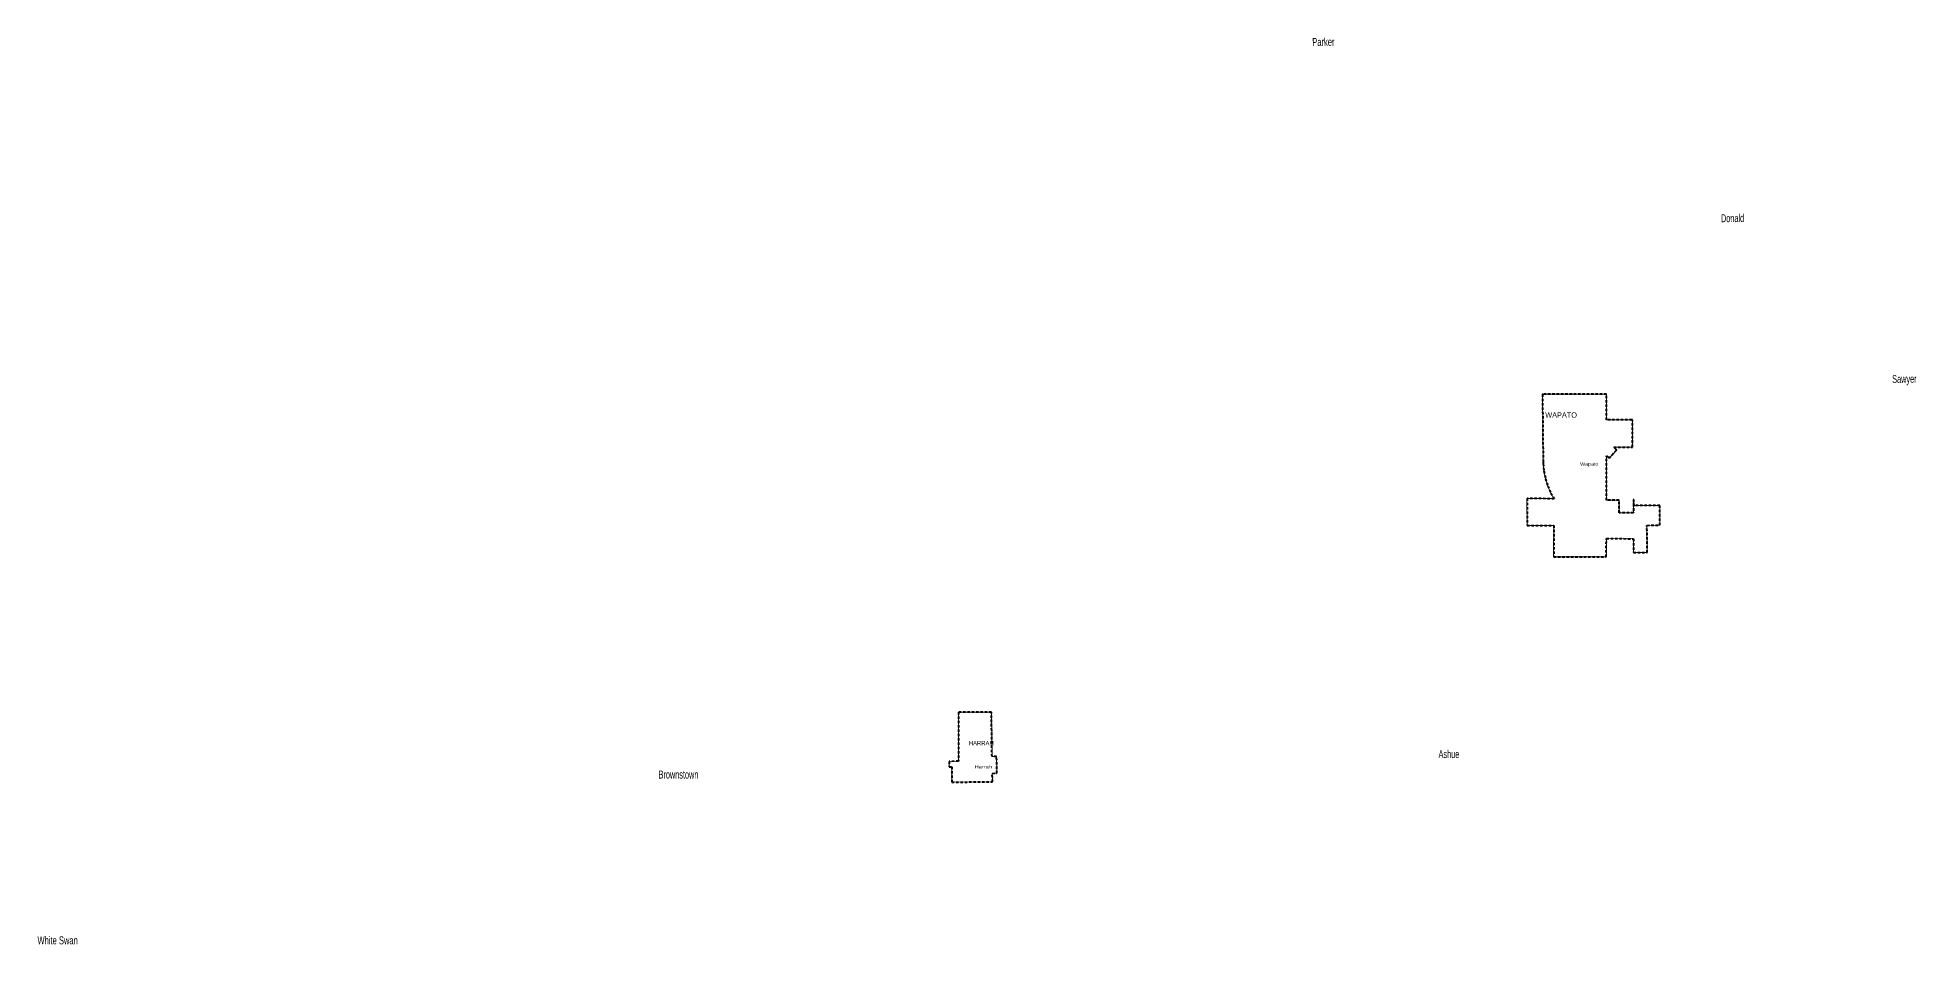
# Model space of a CAD drawing. Header units: feet. Extents: x -903180 to 1023491, y -707744 to 564635.
# Drawn here: x 69246 to 163031, y -409831 to -364488 of the extents above; entities that cross this region are included whole.
import ezdxf

# ---------------------------------------------------------------- set-up
doc = ezdxf.new("R2010")
doc.units = ezdxf.units.FT
doc.header["$LTSCALE"] = 80
doc.linetypes.add('SHORT_DASHED', pattern=[2.7, 1.5, -1.2])
doc.layers.add('13', color=7, linetype='SHORT_DASHED', lineweight=40)
doc.layers.add('58', color=7, linetype='Continuous', lineweight=13)
for name, color, linetype in [('14', 7, 'Continuous'), ('16', 7, 'Continuous'), ('36', 7, 'Continuous')]:
    doc.layers.add(name, color=color, linetype=linetype)

msp = doc.modelspace()

# ---------------------------------------------------------------- linework, layer by layer
at = {"layer": '13'}
for points in [[(147663.3, -390456.45), (147678.26, -389537.3), (149027.45, -389544.77), (149030.25, -390240.35), (149715.34, -390235.25), (149707.34, -388876.98), (150353.53, -388864.4), (150353.53, -387880.12), (149058.97, -387892.15), (149057.77, -387611.67), (149057.68, -387591.57), (149037.68, -387591.44), (149027.41, -387591.37), (149030.34, -388244.82), (148316.23, -388244.46), (148314.9, -387615.39), (148309.32, -387615.75), (147682.48, -387614.41), (147687.2, -385426.22), (147687.24, -385406.41), (147707.04, -385424.73), (147809.39, -385519.48), (148192.83, -385101.44), (148156.89, -385067.53), (148047.66, -384966.87), (148979.37, -384961.85), (148976.22, -383626.75), (148976.17, -383606.75), (148955.83, -383606.68), (147681.82, -383602.04), (147687.4, -382315.52), (144503.67, -382317.18), (144483.66, -382317.19), (144483.87, -382337.78), (144517.2, -385721.44), (144517.41, -385742.12), (144518.21, -385761.44), (144519.43, -385791.08), (144557.97, -386173.52), (144636.28, -386549.84), (144753.5, -386915.92), (144908.34, -387267.73), (145070.51, -387549.36), (143718.3, -387531.78), (143722.2, -388879.46), (145043.43, -388887.23), (145043.43, -390449.07)], [(115283.18, -398220.43), (115285.06, -400671.89), (114823.87, -400676.59), (114823.94, -400950.33), (114951.76, -400951.53), (114955.34, -401711.55), (116986.7, -401700.94), (116976.73, -401275.73), (117207.2, -401270.59), (117195.24, -400438.62), (116963.49, -400438.87), (116934.57, -398210.12)]]:
    msp.add_lwpolyline(points, close=True, dxfattribs=at)
at = {"layer": '58'}
for points in [[(147676.93, -390244.56), (147676.95, -390224.56), (147678.26, -389537.3), (149027.45, -389544.77), (149030.25, -390240.35), (149715.34, -390235.25), (149707.34, -388876.98), (150353.53, -388864.4), (150353.53, -387880.12), (149058.97, -387892.15), (149057.77, -387611.67), (149057.68, -387591.57), (149037.68, -387591.44), (149027.41, -387591.37), (149030.34, -388244.82), (148316.23, -388244.46), (148314.9, -387615.39), (148309.32, -387615.75), (147682.48, -387614.41), (147687.2, -385426.22), (147687.24, -385406.41), (147707.04, -385424.73), (147809.39, -385519.48), (148192.83, -385101.44), (148156.89, -385067.53), (148047.66, -384966.87), (148979.37, -384961.85), (148976.22, -383626.75), (148976.17, -383606.75), (148955.83, -383606.68), (147681.82, -383602.04), (147687.4, -382315.52), (144503.67, -382317.18), (144483.66, -382317.19), (144483.87, -382337.78), (144517.2, -385721.44), (144517.41, -385742.12), (144518.21, -385761.44), (144519.43, -385791.08), (144557.97, -386173.52), (144636.28, -386549.84), (144753.5, -386915.92), (144908.34, -387267.73), (145057.34, -387540.57), (143709.52, -387527.39), (143722.2, -388879.46), (145043.43, -388887.23), (145033.11, -390438.29), (145052.24, -390458.29), (147670.34, -390446.3)], [(115283.18, -398220.43), (115285.06, -400671.89), (114823.87, -400676.59), (114823.94, -400950.33), (114951.76, -400951.53), (114955.34, -401711.55), (116986.7, -401700.94), (116976.73, -401275.73), (117207.2, -401270.59), (117195.24, -400438.62), (116963.49, -400438.87), (116934.57, -398210.12)]]:
    msp.add_lwpolyline(points, close=True, dxfattribs=at)

# ---------------------------------------------------------------- texts
at = {"layer": '14', "width": 0.8}
for s, height, p in [('WAPATO', 273.6, (144621.83, -383497.4)), ('HARRAH', 220, (115805.05, -399876.05))]:
    msp.add_text(s, height=height, dxfattribs=at).set_placement(p)
at = {"layer": '16'}
for s, width, p in [('Parker', 0.65, (132974.32, -364915.55)), ('Donald', 0.6, (153407.9, -373723.77)), ('Sawyer', 0.6, (161969.24, -381760.67))]:
    msp.add_text(s, height=400, rotation=0.63, dxfattribs=dict(at, width=width)).set_placement(p)
for s, width, p in [('Ashue', 0.6, (139287.16, -400511.75)), ('Brownstown', 0.6, (100291.08, -401535.15)), ('White Swan', 0.65, (69244.04, -409824.94))]:
    msp.add_text(s, height=400, dxfattribs=dict(at, width=width)).set_placement(p)
at = {"layer": '36'}
for s, width, p in [('Wapato', 1.25, (146369.01, -385888)), ('Harrah', 1.35, (116094.41, -401027.43))]:
    msp.add_text(s, height=157.5, dxfattribs=dict(at, width=width)).set_placement(p)

doc.saveas('drawing.dxf')
